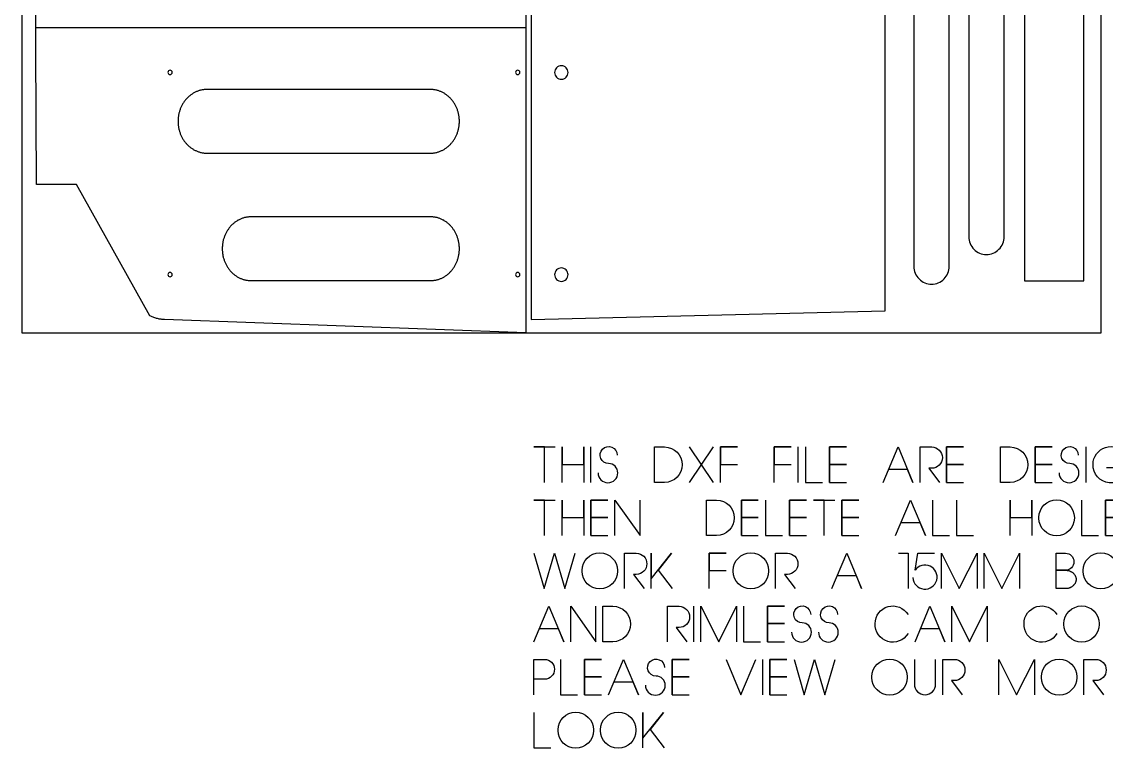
# Model space of a CAD drawing. Extents: x -841 to 6221, y -486 to 2945.
# Drawn here: x 0 to 1226, y -469 to 352 of the extents above; entities that cross this region are included whole.
import ezdxf

# ---------------------------------------------------------------- set-up
doc = ezdxf.new("R2010")
doc.units = 0
doc.layers.add('DEFAULT_LAYER0', color=1, linetype='CONTINUOUS')
doc.layers.add('T5_LOGOLAYER_21', color=18, linetype='CONTINUOUS')

msp = doc.modelspace()

# ---------------------------------------------------------------- linework, layer by layer
at = {"layer": 'DEFAULT_LAYER0'}
for points in [[(0, 0), (1220, 0), (1220, 2440), (0, 2440)], [(576, 14.9), (975.9, 24.9), (975.9, 1604.9), (576, 1615.1)], [(176.7, 239), (176.7, 238), (176.7, 237.1), (176.8, 236.2), (176.9, 235.3), (177, 234.4), (177.1, 233.5), (177.2, 232.6), (177.4, 231.7), (177.5, 230.8), (177.7, 230), (178, 229.1), (178.2, 228.3), (178.4, 227.4), (178.7, 226.6), (179, 225.8), (179.3, 224.9), (179.6, 224.1), (180, 223.3), (180.3, 222.6), (180.7, 221.8), (181.1, 221), (181.5, 220.3), (181.9, 219.6), (182.3, 218.8), (182.8, 218.1), (183.3, 217.4), (183.7, 216.7), (184.2, 216.1), (184.7, 215.4), (185.3, 214.8), (185.8, 214.1), (186.4, 213.5), (186.9, 212.9), (187.5, 212.3), (188.1, 211.7), (188.7, 211.2), (189.3, 210.6), (190, 210.1), (190.6, 209.6), (191.2, 209.1), (191.9, 208.6), (192.6, 208.2), (193.3, 207.7), (194, 207.3), (194.7, 206.9), (195.4, 206.5), (196.1, 206.1), (196.8, 205.8), (197.6, 205.5), (198.3, 205.1), (199.1, 204.8), (199.9, 204.6), (200.7, 204.3), (201.4, 204.1), (202.2, 203.9), (203, 203.7), (203.9, 203.5), (204.7, 203.4), (205.5, 203.2), (206.3, 203.1), (207.2, 203.1), (208, 203), (208.8, 203), (209.7, 203), (461.7, 203), (462.6, 203), (463.4, 203), (464.2, 203.1), (465.1, 203.1), (465.9, 203.2), (466.7, 203.4), (467.5, 203.5), (468.4, 203.7), (469.2, 203.9), (470, 204.1), (470.7, 204.3), (471.5, 204.6), (472.3, 204.8), (473.1, 205.1), (473.8, 205.5), (474.6, 205.8), (475.3, 206.1), (476, 206.5), (476.7, 206.9), (477.4, 207.3), (478.1, 207.7), (478.8, 208.2), (479.5, 208.6), (480.2, 209.1), (480.8, 209.6), (481.4, 210.1), (482.1, 210.6), (482.7, 211.2), (483.3, 211.7), (483.9, 212.3), (484.5, 212.9), (485, 213.5), (485.6, 214.1), (486.1, 214.8), (486.7, 215.4), (487.2, 216.1), (487.7, 216.7), (488.1, 217.4), (488.6, 218.1), (489.1, 218.8), (489.5, 219.6), (489.9, 220.3), (490.3, 221), (490.7, 221.8), (491.1, 222.6), (491.4, 223.3), (491.8, 224.1), (492.1, 224.9), (492.4, 225.8), (492.7, 226.6), (493, 227.4), (493.2, 228.3), (493.4, 229.1), (493.7, 230), (493.9, 230.8), (494, 231.7), (494.2, 232.6), (494.3, 233.5), (494.4, 234.4), (494.5, 235.3), (494.6, 236.2), (494.7, 237.1), (494.7, 238), (494.7, 239), (494.7, 239.9), (494.7, 240.8), (494.6, 241.7), (494.5, 242.6), (494.4, 243.5), (494.3, 244.4), (494.2, 245.3), (494, 246.2), (493.9, 247.1), (493.7, 248), (493.4, 248.8), (493.2, 249.7), (493, 250.5), (492.7, 251.3), (492.4, 252.2), (492.1, 253), (491.8, 253.8), (491.4, 254.6), (491.1, 255.3), (490.7, 256.1), (490.3, 256.9), (489.9, 257.6), (489.5, 258.4), (489.1, 259.1), (488.6, 259.8), (488.1, 260.5), (487.7, 261.2), (487.2, 261.9), (486.7, 262.5), (486.1, 263.2), (485.6, 263.8), (485, 264.4), (484.5, 265), (483.9, 265.6), (483.3, 266.2), (482.7, 266.7), (482.1, 267.3), (481.4, 267.8), (480.8, 268.3), (480.2, 268.8), (479.5, 269.3), (478.8, 269.7), (478.1, 270.2), (477.4, 270.6), (476.7, 271), (476, 271.4), (475.3, 271.8), (474.6, 272.1), (473.8, 272.5), (473.1, 272.8), (472.3, 273.1), (471.5, 273.3), (470.7, 273.6), (470, 273.8), (469.2, 274), (468.4, 274.2), (467.5, 274.4), (466.7, 274.5), (465.9, 274.7), (465.1, 274.8), (464.2, 274.9), (463.4, 274.9), (462.6, 274.9), (461.7, 275), (209.7, 275), (208.8, 274.9), (208, 274.9), (207.2, 274.9), (206.3, 274.8), (205.5, 274.7), (204.7, 274.5), (203.9, 274.4), (203, 274.2), (202.2, 274), (201.4, 273.8), (200.7, 273.6), (199.9, 273.3), (199.1, 273.1), (198.3, 272.8), (197.6, 272.5), (196.8, 272.1), (196.1, 271.8), (195.4, 271.4), (194.7, 271), (194, 270.6), (193.3, 270.2), (192.6, 269.7), (191.9, 269.3), (191.2, 268.8), (190.6, 268.3), (190, 267.8), (189.3, 267.3), (188.7, 266.7), (188.1, 266.2), (187.5, 265.6), (186.9, 265), (186.4, 264.4), (185.8, 263.8), (185.3, 263.2), (184.7, 262.5), (184.2, 261.9), (183.7, 261.2), (183.3, 260.5), (182.8, 259.8), (182.3, 259.1), (181.9, 258.4), (181.5, 257.6), (181.1, 256.9), (180.7, 256.1), (180.3, 255.3), (180, 254.6), (179.6, 253.8), (179.3, 253), (179, 252.2), (178.7, 251.3), (178.4, 250.5), (178.2, 249.7), (178, 248.8), (177.7, 248), (177.5, 247.1), (177.4, 246.2), (177.2, 245.3), (177.1, 244.4), (177, 243.5), (176.9, 242.6), (176.8, 241.7), (176.7, 240.8), (176.7, 239.9)], [(226.7, 95), (226.7, 94.1), (226.7, 93.1), (226.8, 92.2), (226.9, 91.3), (227, 90.4), (227.1, 89.5), (227.2, 88.6), (227.4, 87.7), (227.5, 86.9), (227.7, 86), (227.9, 85.1), (228.2, 84.3), (228.4, 83.5), (228.7, 82.6), (229, 81.8), (229.3, 81), (229.6, 80.2), (229.9, 79.4), (230.3, 78.6), (230.6, 77.8), (231, 77.1), (231.4, 76.3), (231.8, 75.6), (232.2, 74.9), (232.7, 74.2), (233.2, 73.5), (233.6, 72.8), (234.1, 72.1), (234.6, 71.4), (235.1, 70.8), (235.7, 70.2), (236.2, 69.5), (236.8, 68.9), (237.3, 68.4), (237.9, 67.8), (238.5, 67.2), (239.1, 66.7), (239.7, 66.2), (240.4, 65.6), (241, 65.1), (241.7, 64.7), (242.3, 64.2), (243, 63.8), (243.7, 63.3), (244.4, 62.9), (245.1, 62.5), (245.8, 62.2), (246.5, 61.8), (247.3, 61.5), (248, 61.2), (248.8, 60.9), (249.5, 60.6), (250.3, 60.4), (251.1, 60.1), (251.8, 59.9), (252.6, 59.7), (253.4, 59.6), (254.2, 59.4), (255, 59.3), (255.9, 59.2), (256.7, 59.1), (257.5, 59), (258.3, 59), (259.2, 59), (462.2, 59), (463.1, 59), (463.9, 59), (464.7, 59.1), (465.5, 59.2), (466.4, 59.3), (467.2, 59.4), (468, 59.6), (468.8, 59.7), (469.6, 59.9), (470.3, 60.1), (471.1, 60.4), (471.9, 60.6), (472.6, 60.9), (473.4, 61.2), (474.1, 61.5), (474.9, 61.8), (475.6, 62.2), (476.3, 62.5), (477, 62.9), (477.7, 63.3), (478.4, 63.8), (479.1, 64.2), (479.7, 64.7), (480.4, 65.1), (481, 65.6), (481.7, 66.2), (482.3, 66.7), (482.9, 67.2), (483.5, 67.8), (484.1, 68.4), (484.6, 68.9), (485.2, 69.5), (485.7, 70.2), (486.3, 70.8), (486.8, 71.4), (487.3, 72.1), (487.8, 72.8), (488.2, 73.5), (488.7, 74.2), (489.2, 74.9), (489.6, 75.6), (490, 76.3), (490.4, 77.1), (490.8, 77.8), (491.1, 78.6), (491.5, 79.4), (491.8, 80.2), (492.1, 81), (492.4, 81.8), (492.7, 82.6), (493, 83.5), (493.2, 84.3), (493.5, 85.1), (493.7, 86), (493.9, 86.9), (494, 87.7), (494.2, 88.6), (494.3, 89.5), (494.4, 90.4), (494.5, 91.3), (494.6, 92.2), (494.7, 93.1), (494.7, 94.1), (494.7, 95), (494.7, 95.9), (494.7, 96.9), (494.6, 97.8), (494.5, 98.7), (494.4, 99.6), (494.3, 100.5), (494.2, 101.4), (494, 102.3), (493.9, 103.1), (493.7, 104), (493.5, 104.9), (493.2, 105.7), (493, 106.5), (492.7, 107.4), (492.4, 108.2), (492.1, 109), (491.8, 109.8), (491.5, 110.6), (491.1, 111.4), (490.8, 112.2), (490.4, 112.9), (490, 113.7), (489.6, 114.4), (489.2, 115.1), (488.7, 115.8), (488.2, 116.5), (487.8, 117.2), (487.3, 117.9), (486.8, 118.6), (486.3, 119.2), (485.7, 119.8), (485.2, 120.5), (484.6, 121.1), (484.1, 121.6), (483.5, 122.2), (482.9, 122.8), (482.3, 123.3), (481.7, 123.8), (481, 124.4), (480.4, 124.9), (479.7, 125.3), (479.1, 125.8), (478.4, 126.2), (477.7, 126.7), (477, 127.1), (476.3, 127.4), (475.6, 127.8), (474.9, 128.2), (474.1, 128.5), (473.4, 128.8), (472.6, 129.1), (471.9, 129.4), (471.1, 129.6), (470.3, 129.9), (469.6, 130.1), (468.8, 130.3), (468, 130.4), (467.2, 130.6), (466.4, 130.7), (465.5, 130.8), (464.7, 130.9), (463.9, 131), (463.1, 131), (462.2, 131), (259.2, 131), (258.3, 131), (257.5, 131), (256.7, 130.9), (255.9, 130.8), (255, 130.7), (254.2, 130.6), (253.4, 130.4), (252.6, 130.3), (251.8, 130.1), (251.1, 129.9), (250.3, 129.6), (249.5, 129.4), (248.8, 129.1), (248, 128.8), (247.3, 128.5), (246.5, 128.2), (245.8, 127.8), (245.1, 127.4), (244.4, 127.1), (243.7, 126.7), (243, 126.2), (242.3, 125.8), (241.7, 125.3), (241, 124.9), (240.4, 124.4), (239.7, 123.8), (239.1, 123.3), (238.5, 122.8), (237.9, 122.2), (237.3, 121.6), (236.8, 121.1), (236.2, 120.5), (235.7, 119.8), (235.1, 119.2), (234.6, 118.6), (234.1, 117.9), (233.6, 117.2), (233.2, 116.5), (232.7, 115.8), (232.2, 115.1), (231.8, 114.4), (231.4, 113.7), (231, 112.9), (230.6, 112.2), (230.3, 111.4), (229.9, 110.6), (229.6, 109.8), (229.3, 109), (229, 108.2), (228.7, 107.4), (228.4, 106.5), (228.2, 105.7), (227.9, 104.9), (227.7, 104), (227.5, 103.1), (227.4, 102.3), (227.2, 101.4), (227.1, 100.5), (227, 99.6), (226.9, 98.7), (226.8, 97.8), (226.7, 96.9), (226.7, 95.9)]]:
    msp.add_lwpolyline(points, close=True, dxfattribs=at)
for points in [[(569.7, 1630), (569.7, 0), (161.4, 15), (160.4, 15), (159.4, 15.1), (158.5, 15.2), (157.5, 15.3), (156.5, 15.5), (155.5, 15.6), (154.5, 15.8), (153.5, 16.1), (152.5, 16.3), (151.5, 16.6), (150.5, 16.9), (149.5, 17.2), (148.6, 17.5), (147.6, 17.9), (146.7, 18.3), (145.8, 18.7), (144.9, 19.1), (61.8, 167.5), (24.3, 167.5), (16.9, 167.5), (14.7, 551.1)], [(16.9, 345), (569.7, 345)]]:
    msp.add_lwpolyline(points, dxfattribs=at)
for points in [[(167.7, 296.7, 0.414214), (165.2, 294.2, 0.414214), (167.7, 291.7, 0.414214), (170.2, 294.2, 0.414214)], [(560.7, 296.7, 0.414214), (558.2, 294.2, 0.414214), (560.7, 291.7, 0.414214), (563.2, 294.2, 0.414214)], [(610, 301.7, 0.414214), (602.4, 294.1, 0.414214), (610, 286.5, 0.414214), (617.6, 294.1, 0.414214)], [(167.7, 68.3, 0.414214), (165.2, 65.8, 0.414214), (167.7, 63.3, 0.414214), (170.2, 65.8, 0.414214)], [(560.7, 68.3, 0.414214), (558.2, 65.8, 0.414214), (560.7, 63.3, 0.414214), (563.2, 65.8, 0.414214)], [(610, 73.3, 0.414214), (602.4, 65.7, 0.414214), (610, 58.1, 0.414214), (617.6, 65.7, 0.414214)]]:
    msp.add_lwpolyline(points, format="xyb", close=True, dxfattribs=at)
at = {"layer": 'T5_LOGOLAYER_21'}
for points in [[(1008.4, 75, 0.414214), (1028.4, 55, 0.414214), (1048.4, 75), (1048.4, 1202, 0.414214), (1028.4, 1222, 0.414214), (1008.4, 1202)], [(1070.4, 108.5, 0.414214), (1090.4, 88.5, 0.414214), (1110.4, 108.5), (1110.4, 828.5, 0.414214), (1090.4, 848.5, 0.414214), (1070.4, 828.5)], [(715.4, -169), (715.4, -129), (726.6, -129, -1), (726.6, -169)], [(1106.2, -169), (1106.2, -129), (1117.4, -129, -1), (1117.4, -169)], [(774.2, -229), (774.2, -189), (785.4, -189, -1), (785.4, -229)], [(1189.8, -209.4, -1), (1149.8, -209.4), (1149.8, -208.6, -1), (1189.8, -208.6)], [(673.4, -269.4, -1), (633.4, -269.4), (633.4, -268.6, -1), (673.4, -268.6)], [(844.2, -269.4, -1), (804.2, -269.4), (804.2, -268.6, -1), (844.2, -268.6)], [(1169.4, -289), (1169.4, -249), (1179.8, -249, -1), (1179.8, -268.2), (1169.4, -268.2), (1179.8, -268.2), (1180.4, -268.2), (1181, -268.3), (1181.6, -268.4), (1182.2, -268.4), (1182.8, -268.6), (1183.4, -268.7), (1183.9, -268.9), (1184.5, -269.1), (1185, -269.3), (1185.5, -269.5), (1186, -269.7), (1186.5, -270), (1187, -270.3), (1187.4, -270.6), (1187.8, -270.9), (1188.3, -271.3), (1188.7, -271.6), (1189, -272), (1189.4, -272.4), (1189.7, -272.8), (1190, -273.2), (1190.3, -273.7), (1190.6, -274.1), (1190.8, -274.6), (1191, -275.1), (1191.2, -275.5), (1191.4, -276), (1191.5, -276.5), (1191.6, -277.1), (1191.7, -277.3), (1191.7, -277.6), (1191.7, -277.8), (1191.7, -278.1), (1191.8, -278.4), (1191.8, -278.6), (1191.8, -278.9), (1191.7, -279.2), (1191.7, -279.4), (1191.7, -279.7), (1191.7, -280), (1191.6, -280.2), (1191.5, -280.7), (1191.4, -281.2), (1191.2, -281.7), (1191, -282.2), (1190.8, -282.7), (1190.6, -283.1), (1190.3, -283.6), (1190, -284), (1189.7, -284.5), (1189.4, -284.9), (1189, -285.3), (1188.7, -285.6), (1188.3, -286), (1187.8, -286.3), (1187.4, -286.7), (1187, -287), (1186.5, -287.3), (1186, -287.5), (1185.5, -287.8), (1185, -288), (1184.5, -288.2), (1183.9, -288.4), (1183.4, -288.6), (1182.8, -288.7), (1182.2, -288.8), (1181.6, -288.9), (1181, -289), (1180.4, -289), (1179.8, -289)], [(1239.8, -269.4, -1), (1199.8, -269.4), (1199.8, -268.6, -1), (1239.8, -268.6)], [(657, -349), (657, -309), (668.2, -309, -1), (668.2, -349)], [(1218, -329.4, -1), (1178, -329.4), (1178, -328.6, -1), (1218, -328.6)], [(1001, -389.4, -1), (961, -389.4), (961, -388.6, -1), (1001, -388.6)], [(1192.6, -389.4, -1), (1152.6, -389.4), (1152.6, -388.6, -1), (1192.6, -388.6)], [(646.2, -449.4, -1), (606.2, -449.4), (606.2, -448.6, -1), (646.2, -448.6)], [(694.2, -449.4, -1), (654.2, -449.4), (654.2, -448.6, -1), (694.2, -448.6)]]:
    msp.add_lwpolyline(points, format="xyb", close=True, dxfattribs=at)
msp.add_lwpolyline([(1133.4, 58.9), (1200.4, 58.9), (1200.4, 1189.9), (1133.4, 1189.9)], close=True, dxfattribs=at)
for points in [[(591, -169), (591, -129), (579, -129), (603, -129)], [(611, -169), (611, -129), (611, -148.6), (635.4, -148.6), (635.4, -129), (635.4, -169)], [(643.4, -169), (643.4, -129)], [(754.6, -129), (781.4, -169)], [(755, -169), (781.8, -129)], [(789.8, -169), (789.8, -129), (809, -129), (789.8, -129), (789.8, -148.6), (809, -148.6)], [(850.6, -169), (850.6, -129), (869.8, -129), (850.6, -129), (850.6, -148.6), (869.8, -148.6)], [(877.8, -169), (877.8, -129)], [(885.8, -129), (885.8, -169), (905, -169)], [(913, -169), (913, -129), (932.2, -129), (913, -129), (913, -148.6), (932.2, -148.6), (913, -148.6), (913, -169), (932.2, -169)], [(973.8, -169), (990.6, -129), (1007.4, -169), (1001.4, -154.6), (980.2, -154.6)], [(1045.4, -169), (1045.4, -129), (1064.6, -129), (1045.4, -129), (1045.4, -148.6), (1064.6, -148.6), (1045.4, -148.6), (1045.4, -169), (1064.6, -169)], [(1145.4, -169), (1145.4, -129), (1164.6, -129), (1145.4, -129), (1145.4, -148.6), (1164.6, -148.6), (1145.4, -148.6), (1145.4, -169), (1164.6, -169)], [(1203, -169), (1203, -129)], [(591, -229), (591, -189), (579, -189), (603, -189)], [(611, -229), (611, -189), (611, -208.6), (635.4, -208.6), (635.4, -189), (635.4, -229)], [(643.4, -229), (643.4, -189), (662.6, -189), (643.4, -189), (643.4, -208.6), (662.6, -208.6), (643.4, -208.6), (643.4, -229), (662.6, -229)], [(670.6, -229), (670.6, -189), (699, -229), (699, -189)], [(813.4, -229), (813.4, -189), (832.6, -189), (813.4, -189), (813.4, -208.6), (832.6, -208.6), (813.4, -208.6), (813.4, -229), (832.6, -229)], [(840.6, -189), (840.6, -229), (859.8, -229)], [(867.8, -229), (867.8, -189), (887, -189), (867.8, -189), (867.8, -208.6), (887, -208.6), (867.8, -208.6), (867.8, -229), (887, -229)], [(907, -229), (907, -189), (895, -189), (919, -189)], [(927, -229), (927, -189), (946.2, -189), (927, -189), (927, -208.6), (946.2, -208.6), (927, -208.6), (927, -229), (946.2, -229)], [(987.8, -229), (1004.6, -189), (1021.4, -229), (1015.4, -214.6), (994.2, -214.6)], [(1029.4, -189), (1029.4, -229), (1048.6, -229)], [(1056.6, -189), (1056.6, -229), (1075.8, -229)], [(1117.4, -229), (1117.4, -189), (1117.4, -208.6), (1141.8, -208.6), (1141.8, -189), (1141.8, -229)], [(1197.8, -189), (1197.8, -229), (1217, -229)], [(1225, -229), (1225, -189), (1244.2, -189), (1225, -189), (1225, -208.6), (1244.2, -208.6), (1225, -208.6), (1225, -229), (1244.2, -229)], [(579, -249), (590.6, -289), (602.2, -249), (613.8, -289), (625.4, -249)], [(711.4, -289), (711.4, -249), (711.4, -277.8), (734.6, -249), (719.4, -268.2), (735.4, -289)], [(777, -289), (777, -249), (796.2, -249), (777, -249), (777, -268.6), (796.2, -268.6)], [(915.8, -289), (932.6, -249), (949.4, -289), (943.4, -274.6), (922.2, -274.6)], [(991, -249), (1001.8, -249), (1001.8, -289)], [(1039.8, -289), (1039.8, -249), (1059.8, -289), (1079.8, -249), (1079.8, -289)], [(1087.8, -289), (1087.8, -249), (1107.8, -289), (1127.8, -249), (1127.8, -289)], [(579, -349), (595.8, -309), (612.6, -349), (606.6, -334.6), (585.4, -334.6)], [(620.6, -349), (620.6, -309), (649, -349), (649, -309)], [(759.8, -349), (759.8, -309)], [(767.8, -349), (767.8, -309), (787.8, -349), (807.8, -309), (807.8, -349)], [(815.8, -309), (815.8, -349), (835, -349)], [(843, -349), (843, -309), (862.2, -309), (843, -309), (843, -328.6), (862.2, -328.6), (843, -328.6), (843, -349), (862.2, -349)], [(1009.7, -349), (1026.5, -309), (1043.3, -349), (1037.3, -334.6), (1016.1, -334.6)], [(1051.3, -349), (1051.3, -309), (1071.3, -349), (1091.3, -309), (1091.3, -349)], [(609, -369), (609, -409), (628.2, -409)], [(636.2, -409), (636.2, -369), (655.4, -369), (636.2, -369), (636.2, -388.6), (655.4, -388.6), (636.2, -388.6), (636.2, -409), (655.4, -409)], [(663.4, -409), (680.2, -369), (697, -409), (691, -394.6), (669.8, -394.6)], [(735.4, -409), (735.4, -369), (754.6, -369), (735.4, -369), (735.4, -388.6), (754.6, -388.6), (735.4, -388.6), (735.4, -409), (754.6, -409)], [(796.2, -369), (813, -409), (829.8, -369)], [(837.8, -409), (837.8, -369)], [(845.8, -409), (845.8, -369), (865, -369), (845.8, -369), (845.8, -388.6), (865, -388.6), (845.8, -388.6), (845.8, -409), (865, -409)], [(873, -369), (884.6, -409), (896.2, -369), (907.8, -409), (919.4, -369)], [(1104.6, -409), (1104.6, -369), (1124.6, -409), (1144.6, -369), (1144.6, -409)], [(579, -429), (579, -469), (598.2, -469)], [(702.2, -469), (702.2, -429), (702.2, -457.8), (725.4, -429), (710.2, -448.2), (726.2, -469)]]:
    msp.add_lwpolyline(points, dxfattribs=at)
for points in [[(651.4, -158.2, 1), (673.8, -158.2, 0.415385), (663.4, -147.8, -0.668438), (656.6, -131.4, -0.668438), (673, -138.2)], [(1015.4, -169), (1015.4, -129), (1028.6, -129, -1), (1028.6, -153), (1025.4, -153), (1037.4, -169)], [(1172.6, -158.2, 1), (1195, -158.2, 0.415385), (1184.6, -147.8, -0.668438), (1177.8, -131.4, -0.668438), (1194.2, -138.2)], [(1226.2, -152.2), (1251, -152.2, -0.955296), (1211, -148.6, -0.741566), (1247.4, -137.4)], [(681.4, -289), (681.4, -249), (694.6, -249, -1), (694.6, -273), (691.4, -273), (703.4, -289)], [(852.2, -289), (852.2, -249), (865.4, -249, -1), (865.4, -273), (862.2, -273), (874.2, -289)], [(1007.4, -276.6, 0.857608), (1034.2, -279.4, 0.839431), (1009.8, -268.2), (1013, -249), (1031.8, -249)], [(729.8, -349), (729.8, -309), (743, -309, -1), (743, -333), (739.8, -333), (751.8, -349)], [(870.2, -338.2, 1), (892.6, -338.2, 0.415385), (882.2, -327.8, -0.668438), (875.4, -311.4, -0.668438), (891.8, -318.2)], [(900.6, -338.2, 1), (923, -338.2, 0.415385), (912.6, -327.8, -0.668438), (905.8, -311.4, -0.668438), (922.2, -318.2)], [(1001.8, -339.8, -0.77786), (964.6, -328.6, -0.756443), (1001.8, -318.2)], [(1170.1, -339.8, -0.77786), (1132.9, -328.6, -0.756443), (1170.1, -318.2)], [(579, -409), (579, -369), (591, -369, -1), (591, -391.4), (579, -391.4)], [(705, -398.2, 1), (727.4, -398.2, 0.415385), (717, -387.8, -0.668438), (710.2, -371.4, -0.668438), (726.6, -378.2)], [(1009, -369), (1009, -397, 1), (1033, -397), (1033, -369)], [(1041, -409), (1041, -369), (1054.2, -369, -1), (1054.2, -393), (1051, -393), (1063, -409)], [(1200.6, -409), (1200.6, -369), (1213.8, -369, -1), (1213.8, -393), (1210.6, -393), (1222.6, -409)]]:
    msp.add_lwpolyline(points, format="xyb", dxfattribs=at)

doc.saveas('drawing.dxf')
